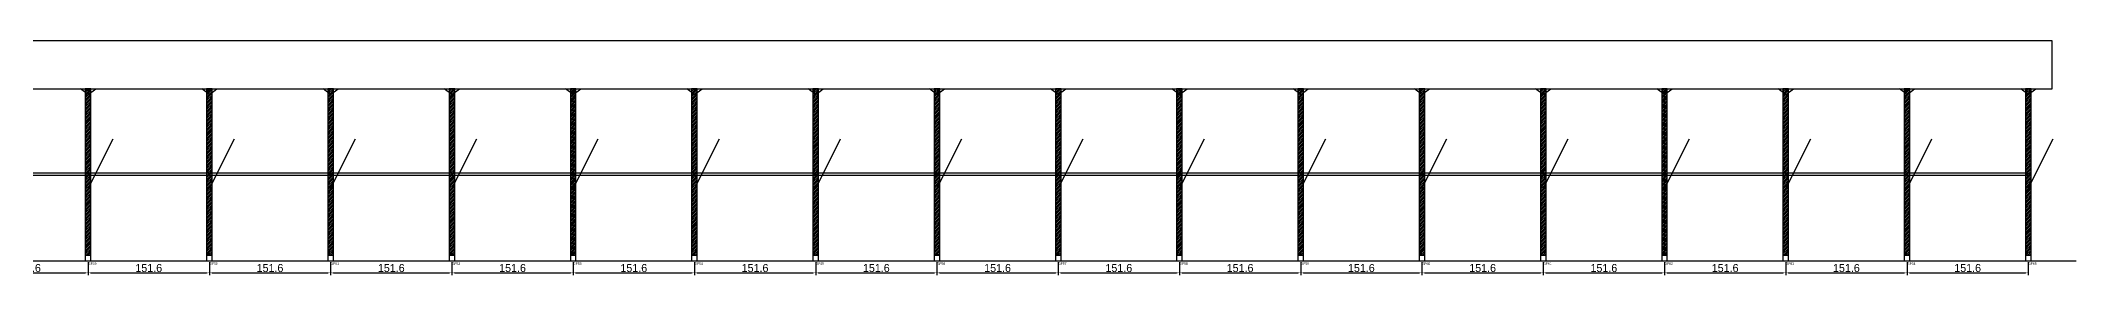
# Model space of a CAD drawing. Header units: metres. Extents: x -30 to 9791, y -25 to 308.
# Drawn here: x 7246 to 9791, y -25 to 268 of the extents above; entities that cross this region are included whole.
import ezdxf

# ---------------------------------------------------------------- set-up
doc = ezdxf.new("R2010")
doc.units = ezdxf.units.M
for name, color, linetype in [('BARRA_ANCORAGEM', 1, 'Continuous'), ('COTA', 241, 'Continuous'), ('GARFOS OK', 3, 'Continuous'), ('NOME DA VIGA', 6, 'Continuous'), ('SARR_7x7', 40, 'Continuous'), ('TIRAS REESCORAMENTO', 252, 'Continuous'), ('VIGAS', 3, 'Continuous')]:
    doc.layers.add(name, color=color, linetype=linetype)
doc.dimstyles.new('EZ DXF', dxfattribs={"dimtxt": 10, "dimasz": 3.5, "dimexe": 3, "dimexo": 1.5, "dimgap": 1, "dimtad": 1, "dimdec": 1, "dimdsep": 46, "dimcen": 2.5, "dimazin": 3, "dimtfac": 1, "dimtmove": 0, "dimatfit": 3})

msp = doc.modelspace()

# ---------------------------------------------------------------- hatches: boundary and pattern name
at = {"layer": 'COTA'}
h = msp.add_hatch(dxfattribs=at)
h.set_pattern_fill('ANSI31', scale=0.5)
h.paths.add_polyline_path([(7302.11, 0), (7309.11, 0), (7309.11, 208), (7302.11, 208)])
h = msp.add_hatch(dxfattribs=at)
h.set_pattern_fill('ANSI31', scale=0.5)
h.paths.add_polyline_path([(7453.68, 0), (7460.68, 0), (7460.68, 208), (7453.68, 208)])
h = msp.add_hatch(dxfattribs=at)
h.set_pattern_fill('ANSI31', scale=0.5)
h.paths.add_polyline_path([(7605.26, 0), (7612.26, 0), (7612.26, 208), (7605.26, 208)])
h = msp.add_hatch(dxfattribs=at)
h.set_pattern_fill('ANSI31', scale=0.5)
h.paths.add_polyline_path([(7756.83, 0), (7763.83, 0), (7763.83, 208), (7756.83, 208)])
h = msp.add_hatch(dxfattribs=at)
h.set_pattern_fill('ANSI31', scale=0.5)
h.paths.add_polyline_path([(7908.41, 0), (7915.41, 0), (7915.41, 208), (7908.41, 208)])
h = msp.add_hatch(dxfattribs=at)
h.set_pattern_fill('ANSI31', scale=0.5)
h.paths.add_polyline_path([(8059.98, 0), (8066.98, 0), (8066.98, 208), (8059.98, 208)])
h = msp.add_hatch(dxfattribs=at)
h.set_pattern_fill('ANSI31', scale=0.5)
h.paths.add_polyline_path([(8211.56, 0), (8218.56, 0), (8218.56, 208), (8211.56, 208)])
h = msp.add_hatch(dxfattribs=at)
h.set_pattern_fill('ANSI31', scale=0.5)
h.paths.add_polyline_path([(8363.13, 0), (8370.13, 0), (8370.13, 208), (8363.13, 208)])
h = msp.add_hatch(dxfattribs=at)
h.set_pattern_fill('ANSI31', scale=0.5)
h.paths.add_polyline_path([(8514.71, 0), (8521.71, 0), (8521.71, 208), (8514.71, 208)])
h = msp.add_hatch(dxfattribs=at)
h.set_pattern_fill('ANSI31', scale=0.5)
h.paths.add_polyline_path([(8666.28, 0), (8673.28, 0), (8673.28, 208), (8666.28, 208)])
h = msp.add_hatch(dxfattribs=at)
h.set_pattern_fill('ANSI31', scale=0.5)
h.paths.add_polyline_path([(8817.86, 0), (8824.86, 0), (8824.86, 208), (8817.86, 208)])
h = msp.add_hatch(dxfattribs=at)
h.set_pattern_fill('ANSI31', scale=0.5)
h.paths.add_polyline_path([(8969.43, 0), (8976.43, 0), (8976.43, 208), (8969.43, 208)])
h = msp.add_hatch(dxfattribs=at)
h.set_pattern_fill('ANSI31', scale=0.5)
h.paths.add_polyline_path([(9121.01, 0), (9128.01, 0), (9128.01, 208), (9121.01, 208)])
h = msp.add_hatch(dxfattribs=at)
h.set_pattern_fill('ANSI31', scale=0.5)
h.paths.add_polyline_path([(9272.58, 0), (9279.58, 0), (9279.58, 208), (9272.58, 208)])
h = msp.add_hatch(dxfattribs=at)
h.set_pattern_fill('ANSI31', scale=0.5)
h.paths.add_polyline_path([(9424.16, 0), (9431.16, 0), (9431.16, 208), (9424.16, 208)])
h = msp.add_hatch(dxfattribs=at)
h.set_pattern_fill('ANSI31', scale=0.5)
h.paths.add_polyline_path([(9575.73, 0), (9582.73, 0), (9582.73, 208), (9575.73, 208)])
h = msp.add_hatch(dxfattribs=at)
h.set_pattern_fill('ANSI31', scale=0.5)
h.paths.add_polyline_path([(9727.31, 0), (9734.31, 0), (9734.31, 208), (9727.31, 208)])

# ---------------------------------------------------------------- linework, layer by layer
at = {"layer": 'BARRA_ANCORAGEM'}
for p, q in [((7305.61, 83.2), (7336.81, 145.6)), ((7457.18, 83.2), (7488.38, 145.6)), ((7608.76, 83.2), (7639.96, 145.6)), ((7760.33, 83.2), (7791.53, 145.6)), ((7911.91, 83.2), (7943.11, 145.6)), ((8063.48, 83.2), (8094.68, 145.6)), ((8215.06, 83.2), (8246.26, 145.6)), ((8366.63, 83.2), (8397.83, 145.6)), ((8518.21, 83.2), (8549.41, 145.6)), ((8669.78, 83.2), (8700.98, 145.6)), ((8821.36, 83.2), (8852.56, 145.6)), ((8972.93, 83.2), (9004.13, 145.6)), ((9124.51, 83.2), (9155.71, 145.6)), ((9276.08, 83.2), (9307.28, 145.6)), ((9427.66, 83.2), (9458.86, 145.6)), ((9579.23, 83.2), (9610.43, 145.6)), ((9730.81, 83.2), (9762.01, 145.6))]:
    msp.add_line(p, q, dxfattribs=at)
at = {"layer": 'GARFOS OK'}
for p, q in [((7305.61, 201), (7296.11, 208)), ((7296.11, 208), (7315.11, 208)), ((7305.61, 201), (7315.11, 208)), ((7457.18, 201), (7447.68, 208)), ((7447.68, 208), (7466.68, 208)), ((7457.18, 201), (7466.68, 208)), ((7608.76, 201), (7599.26, 208)), ((7599.26, 208), (7618.26, 208)), ((7608.76, 201), (7618.26, 208)), ((7760.33, 201), (7750.83, 208)), ((7750.83, 208), (7769.83, 208)), ((7760.33, 201), (7769.83, 208)), ((7911.91, 201), (7902.41, 208)), ((7902.41, 208), (7921.41, 208)), ((7911.91, 201), (7921.41, 208)), ((8063.48, 201), (8053.98, 208)), ((8053.98, 208), (8072.98, 208)), ((8063.48, 201), (8072.98, 208)), ((8215.06, 201), (8205.56, 208)), ((8205.56, 208), (8224.56, 208)), ((8215.06, 201), (8224.56, 208)), ((8366.63, 201), (8357.13, 208)), ((8357.13, 208), (8376.13, 208)), ((8366.63, 201), (8376.13, 208)), ((8518.21, 201), (8508.71, 208)), ((8508.71, 208), (8527.71, 208)), ((8518.21, 201), (8527.71, 208)), ((8669.78, 201), (8660.28, 208)), ((8660.28, 208), (8679.28, 208)), ((8669.78, 201), (8679.28, 208)), ((8821.36, 201), (8811.86, 208)), ((8811.86, 208), (8830.86, 208)), ((8821.36, 201), (8830.86, 208)), ((8972.93, 201), (8963.43, 208)), ((8963.43, 208), (8982.43, 208)), ((8972.93, 201), (8982.43, 208)), ((9124.51, 201), (9115.01, 208)), ((9115.01, 208), (9134.01, 208)), ((9124.51, 201), (9134.01, 208)), ((9276.08, 201), (9266.58, 208)), ((9266.58, 208), (9285.58, 208)), ((9276.08, 201), (9285.58, 208)), ((9427.66, 201), (9418.16, 208)), ((9418.16, 208), (9437.16, 208)), ((9427.66, 201), (9437.16, 208)), ((9579.23, 201), (9569.73, 208)), ((9569.73, 208), (9588.73, 208)), ((9579.23, 201), (9588.73, 208)), ((9730.81, 201), (9721.31, 208)), ((9721.31, 208), (9740.31, 208)), ((9730.81, 201), (9740.31, 208))]:
    msp.add_line(p, q, dxfattribs=at)
at = {"layer": 'GARFOS OK', "linetype": 'CONTINUOUS'}
msp.add_line((-30, -7), (9790.81, -7), dxfattribs=at)
at = {"layer": 'GARFOS OK'}
for points in [[(7302.11, 0), (7309.11, 0), (7309.11, 208), (7302.11, 208), (7302.11, 0)], [(7453.68, 0), (7460.68, 0), (7460.68, 208), (7453.68, 208), (7453.68, 0)], [(7605.26, 0), (7612.26, 0), (7612.26, 208), (7605.26, 208), (7605.26, 0)], [(7756.83, 0), (7763.83, 0), (7763.83, 208), (7756.83, 208), (7756.83, 0)], [(7908.41, 0), (7915.41, 0), (7915.41, 208), (7908.41, 208), (7908.41, 0)], [(8059.98, 0), (8066.98, 0), (8066.98, 208), (8059.98, 208), (8059.98, 0)], [(8211.56, 0), (8218.56, 0), (8218.56, 208), (8211.56, 208), (8211.56, 0)], [(8363.13, 0), (8370.13, 0), (8370.13, 208), (8363.13, 208), (8363.13, 0)], [(8514.71, 0), (8521.71, 0), (8521.71, 208), (8514.71, 208), (8514.71, 0)], [(8666.28, 0), (8673.28, 0), (8673.28, 208), (8666.28, 208), (8666.28, 0)], [(8817.86, 0), (8824.86, 0), (8824.86, 208), (8817.86, 208), (8817.86, 0)], [(8969.43, 0), (8976.43, 0), (8976.43, 208), (8969.43, 208), (8969.43, 0)], [(9121.01, 0), (9128.01, 0), (9128.01, 208), (9121.01, 208), (9121.01, 0)], [(9272.58, 0), (9279.58, 0), (9279.58, 208), (9272.58, 208), (9272.58, 0)], [(9424.16, 0), (9431.16, 0), (9431.16, 208), (9424.16, 208), (9424.16, 0)], [(9575.73, 0), (9582.73, 0), (9582.73, 208), (9575.73, 208), (9575.73, 0)], [(9727.31, 0), (9734.31, 0), (9734.31, 208), (9727.31, 208), (9727.31, 0)]]:
    msp.add_lwpolyline(points, dxfattribs=at)
at = {"layer": 'SARR_7x7'}
for points in [[(7302.11, -7), (7309.11, -7), (7309.11, 0), (7302.11, 0), (7302.11, -7)], [(7453.68, -7), (7460.68, -7), (7460.68, 0), (7453.68, 0), (7453.68, -7)], [(7605.26, -7), (7612.26, -7), (7612.26, 0), (7605.26, 0), (7605.26, -7)], [(7756.83, -7), (7763.83, -7), (7763.83, 0), (7756.83, 0), (7756.83, -7)], [(7908.41, -7), (7915.41, -7), (7915.41, 0), (7908.41, 0), (7908.41, -7)], [(8059.98, -7), (8066.98, -7), (8066.98, 0), (8059.98, 0), (8059.98, -7)], [(8211.56, -7), (8218.56, -7), (8218.56, 0), (8211.56, 0), (8211.56, -7)], [(8363.13, -7), (8370.13, -7), (8370.13, 0), (8363.13, 0), (8363.13, -7)], [(8514.71, -7), (8521.71, -7), (8521.71, 0), (8514.71, 0), (8514.71, -7)], [(8666.28, -7), (8673.28, -7), (8673.28, 0), (8666.28, 0), (8666.28, -7)], [(8817.86, -7), (8824.86, -7), (8824.86, 0), (8817.86, 0), (8817.86, -7)], [(8969.43, -7), (8976.43, -7), (8976.43, 0), (8969.43, 0), (8969.43, -7)], [(9121.01, -7), (9128.01, -7), (9128.01, 0), (9121.01, 0), (9121.01, -7)], [(9272.58, -7), (9279.58, -7), (9279.58, 0), (9272.58, 0), (9272.58, -7)], [(9424.16, -7), (9431.16, -7), (9431.16, 0), (9424.16, 0), (9424.16, -7)], [(9575.73, -7), (9582.73, -7), (9582.73, 0), (9575.73, 0), (9575.73, -7)], [(9727.31, -7), (9734.31, -7), (9734.31, 0), (9727.31, 0), (9727.31, -7)]]:
    msp.add_lwpolyline(points, dxfattribs=at)
at = {"layer": 'TIRAS REESCORAMENTO'}
for points in [[(7154.03, 100), (7305.61, 100), (7305.61, 102.5), (7154.03, 102.5), (7154.03, 100)], [(7305.61, 100), (7457.18, 100), (7457.18, 102.5), (7305.61, 102.5), (7305.61, 100)], [(7457.18, 100), (7608.76, 100), (7608.76, 102.5), (7457.18, 102.5), (7457.18, 100)], [(7608.76, 100), (7760.33, 100), (7760.33, 102.5), (7608.76, 102.5), (7608.76, 100)], [(7760.33, 100), (7911.91, 100), (7911.91, 102.5), (7760.33, 102.5), (7760.33, 100)], [(7911.91, 100), (8063.48, 100), (8063.48, 102.5), (7911.91, 102.5), (7911.91, 100)], [(8063.48, 100), (8215.06, 100), (8215.06, 102.5), (8063.48, 102.5), (8063.48, 100)], [(8215.06, 100), (8366.63, 100), (8366.63, 102.5), (8215.06, 102.5), (8215.06, 100)], [(8366.63, 100), (8518.21, 100), (8518.21, 102.5), (8366.63, 102.5), (8366.63, 100)], [(8518.21, 100), (8669.78, 100), (8669.78, 102.5), (8518.21, 102.5), (8518.21, 100)], [(8669.78, 100), (8821.36, 100), (8821.36, 102.5), (8669.78, 102.5), (8669.78, 100)], [(8821.36, 100), (8972.93, 100), (8972.93, 102.5), (8821.36, 102.5), (8821.36, 100)], [(8972.93, 100), (9124.51, 100), (9124.51, 102.5), (8972.93, 102.5), (8972.93, 100)], [(9124.51, 100), (9276.08, 100), (9276.08, 102.5), (9124.51, 102.5), (9124.51, 100)], [(9276.08, 100), (9427.66, 100), (9427.66, 102.5), (9276.08, 102.5), (9276.08, 100)], [(9427.66, 100), (9579.23, 100), (9579.23, 102.5), (9427.66, 102.5), (9427.66, 100)], [(9579.23, 100), (9730.81, 100), (9730.81, 102.5), (9579.23, 102.5), (9579.23, 100)]]:
    msp.add_lwpolyline(points, dxfattribs=at)
at = {"layer": 'VIGAS'}
msp.add_lwpolyline([(0, 208), (9760.81, 208), (9760.81, 268), (0, 268), (0, 208)], dxfattribs=at)

# ---------------------------------------------------------------- texts
at = {"layer": 'NOME DA VIGA'}
for s, p in [('GF49', (7305.61, -12)), ('GF50', (7457.18, -12)), ('GF51', (7608.76, -12)), ('GF52', (7760.33, -12)), ('GF53', (7911.91, -12)), ('GF54', (8063.48, -12)), ('GF55', (8215.06, -12)), ('GF56', (8366.63, -12)), ('GF57', (8518.21, -12)), ('GF58', (8669.78, -12)), ('GF59', (8821.36, -12)), ('GF60', (8972.93, -12)), ('GF61', (9124.51, -12)), ('GF62', (9276.08, -12)), ('GF63', (9427.66, -12)), ('GF64', (9579.23, -12)), ('GF65', (9730.81, -12))]:
    msp.add_text(s, height=3, dxfattribs=at).set_placement(p)

# ---------------------------------------------------------------- dimensions: what is measured, and where the dimension line sits
at = {"layer": 'COTA'}
for base, p1, p2 in [((7154.03, -22), (7154.03, -7), (7305.61, -7)), ((7305.61, -22), (7305.61, -7), (7457.18, -7)), ((7457.18, -22), (7457.18, -7), (7608.76, -7)), ((7608.76, -22), (7608.76, -7), (7760.33, -7)), ((7760.33, -22), (7760.33, -7), (7911.91, -7)), ((7911.91, -22), (7911.91, -7), (8063.48, -7)), ((8063.48, -22), (8063.48, -7), (8215.06, -7)), ((8215.06, -22), (8215.06, -7), (8366.63, -7)), ((8366.63, -22), (8366.63, -7), (8518.21, -7)), ((8518.21, -22), (8518.21, -7), (8669.78, -7)), ((8669.78, -22), (8669.78, -7), (8821.36, -7)), ((8821.36, -22), (8821.36, -7), (8972.93, -7)), ((8972.93, -22), (8972.93, -7), (9124.51, -7)), ((9124.51, -22), (9124.51, -7), (9276.08, -7)), ((9276.08, -22), (9276.08, -7), (9427.66, -7)), ((9427.66, -22), (9427.66, -7), (9579.23, -7)), ((9579.23, -22), (9579.23, -7), (9730.81, -7))]:
    msp.add_linear_dim(base=base, p1=p1, p2=p2, dimstyle='EZ DXF', dxfattribs=at).render()

doc.saveas('drawing.dxf')
